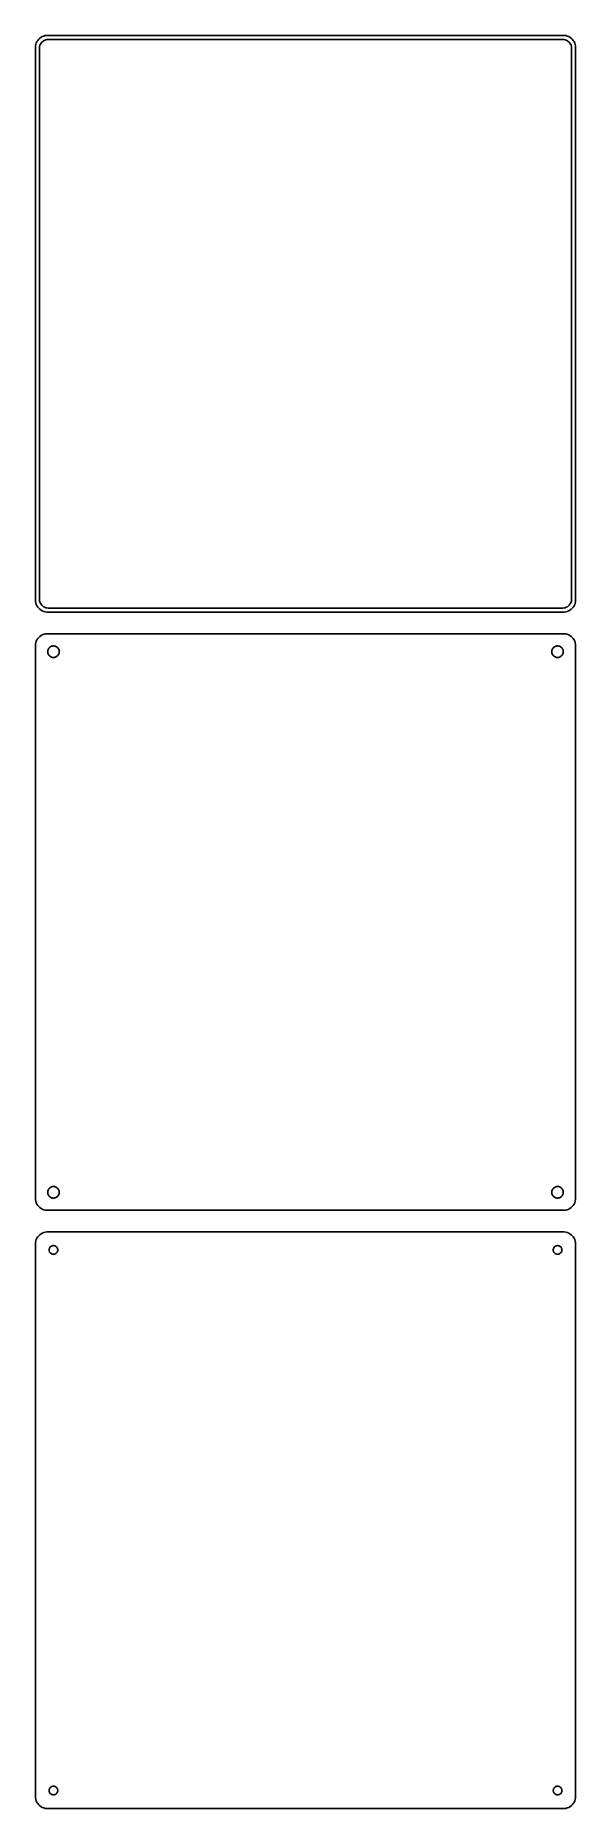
# Model space of a CAD drawing. Header units: metres. Extents: x -112 to 112, y 378 to 1116.
import ezdxf

# ---------------------------------------------------------------- set-up
doc = ezdxf.new("R2010")
doc.units = ezdxf.units.M

msp = doc.modelspace()

# ---------------------------------------------------------------- linework, layer by layer
for p, q in [((-111.145, 1114.42), (-111.545, 1113.94)), ((-110.687, 1114.85), (-111.145, 1114.42)), ((-110.179, 1115.22), (-110.687, 1114.85)), ((-109.629, 1115.52), (-110.179, 1115.22)), ((-109.045, 1115.76), (-109.629, 1115.52)), ((-108.437, 1115.91), (-109.045, 1115.76)), ((-107.814, 1115.99), (-108.437, 1115.91)), ((107.814, 1115.99), (-107.814, 1115.99)), ((-107.726, 1114.3), (-107.243, 1114.36)), ((-107.243, 1114.36), (107.243, 1114.36)), ((107.243, 1114.36), (107.726, 1114.3)), ((108.437, 1115.91), (107.814, 1115.99)), ((109.045, 1115.76), (108.437, 1115.91)), ((109.629, 1115.52), (109.045, 1115.76)), ((110.179, 1115.22), (109.629, 1115.52)), ((110.687, 1114.85), (110.179, 1115.22)), ((111.145, 1114.42), (110.687, 1114.85)), ((111.545, 1113.94), (111.145, 1114.42)), ((-112.461, 1111.63), (-112.5, 1111)), ((-112.5, 1111), (-112.5, 881)), ((-112.343, 1112.24), (-112.461, 1111.63)), ((-112.149, 1112.84), (-112.343, 1112.24)), ((-111.882, 1113.41), (-112.149, 1112.84)), ((-111.545, 1113.94), (-111.882, 1113.41)), ((-110.873, 1110.5), (-110.842, 1110.99)), ((-110.873, 881.5), (-110.873, 1110.5)), ((-110.842, 1110.99), (-110.751, 1111.46)), ((-110.751, 1111.46), (-110.601, 1111.93)), ((-110.601, 1111.93), (-110.394, 1112.37)), ((-110.394, 1112.37), (-110.133, 1112.78)), ((-110.133, 1112.78), (-109.823, 1113.15)), ((-109.823, 1113.15), (-109.469, 1113.48)), ((-109.469, 1113.48), (-109.075, 1113.77)), ((-109.075, 1113.77), (-108.649, 1114)), ((-108.649, 1114), (-108.197, 1114.18)), ((-108.197, 1114.18), (-107.726, 1114.3)), ((107.726, 1114.3), (108.197, 1114.18)), ((108.197, 1114.18), (108.649, 1114)), ((108.649, 1114), (109.075, 1113.77)), ((109.075, 1113.77), (109.469, 1113.48)), ((109.469, 1113.48), (109.823, 1113.15)), ((109.823, 1113.15), (110.133, 1112.78)), ((110.133, 1112.78), (110.394, 1112.37)), ((110.394, 1112.37), (110.601, 1111.93)), ((110.601, 1111.93), (110.751, 1111.46)), ((110.751, 1111.46), (110.842, 1110.99)), ((110.842, 1110.99), (110.873, 1110.5)), ((110.873, 1110.5), (110.873, 881.5)), ((111.882, 1113.41), (111.545, 1113.94)), ((112.149, 1112.84), (111.882, 1113.41)), ((112.343, 1112.24), (112.149, 1112.84)), ((112.461, 1111.63), (112.343, 1112.24)), ((112.5, 1111), (112.461, 1111.63)), ((112.5, 881), (112.5, 1111)), ((-112.5, 881), (-112.461, 880.373)), ((-112.461, 880.373), (-112.343, 879.757)), ((-112.343, 879.757), (-112.149, 879.159)), ((-112.149, 879.159), (-111.882, 878.591)), ((-111.882, 878.591), (-111.545, 878.061)), ((-110.842, 881.015), (-110.873, 881.5)), ((-110.751, 880.537), (-110.842, 881.015)), ((-110.601, 880.074), (-110.751, 880.537)), ((-110.394, 879.634), (-110.601, 880.074)), ((-110.133, 879.224), (-110.394, 879.634)), ((-109.823, 878.849), (-110.133, 879.224)), ((-109.469, 878.516), (-109.823, 878.849)), ((-109.075, 878.23), (-109.469, 878.516)), ((-108.649, 877.996), (-109.075, 878.23)), ((109.075, 878.23), (108.649, 877.996)), ((109.469, 878.516), (109.075, 878.23)), ((109.823, 878.849), (109.469, 878.516)), ((110.133, 879.224), (109.823, 878.849)), ((110.394, 879.634), (110.133, 879.224)), ((110.601, 880.074), (110.394, 879.634)), ((110.751, 880.537), (110.601, 880.074)), ((110.842, 881.015), (110.751, 880.537)), ((110.873, 881.5), (110.842, 881.015)), ((111.545, 878.061), (111.882, 878.591)), ((111.882, 878.591), (112.149, 879.159)), ((112.149, 879.159), (112.343, 879.757)), ((112.343, 879.757), (112.461, 880.373)), ((112.461, 880.373), (112.5, 881)), ((-111.545, 878.061), (-111.145, 877.577)), ((-111.145, 877.577), (-110.687, 877.147)), ((-110.687, 877.147), (-110.179, 876.778)), ((-110.179, 876.778), (-109.629, 876.476)), ((-109.629, 876.476), (-109.045, 876.245)), ((-109.045, 876.245), (-108.437, 876.089)), ((-108.197, 877.817), (-108.649, 877.996)), ((-108.437, 876.089), (-107.814, 876.01)), ((-107.726, 877.696), (-108.197, 877.817)), ((-107.814, 876.01), (107.814, 876.01)), ((-107.243, 877.635), (-107.726, 877.696)), ((107.243, 877.635), (-107.243, 877.635)), ((107.726, 877.696), (107.243, 877.635)), ((108.197, 877.817), (107.726, 877.696)), ((107.814, 876.01), (108.437, 876.089)), ((108.649, 877.996), (108.197, 877.817)), ((108.437, 876.089), (109.045, 876.245)), ((109.045, 876.245), (109.629, 876.476)), ((109.629, 876.476), (110.179, 876.778)), ((110.179, 876.778), (110.687, 877.147)), ((110.687, 877.147), (111.145, 877.577)), ((111.145, 877.577), (111.545, 878.061)), ((-112.149, 863.841), (-112.343, 863.243)), ((-111.882, 864.409), (-112.149, 863.841)), ((-111.545, 864.939), (-111.882, 864.409)), ((-111.145, 865.423), (-111.545, 864.939)), ((-110.687, 865.853), (-111.145, 865.423)), ((-110.179, 866.222), (-110.687, 865.853)), ((-109.629, 866.524), (-110.179, 866.222)), ((-109.045, 866.755), (-109.629, 866.524)), ((-108.437, 866.911), (-109.045, 866.755)), ((-107.814, 866.99), (-108.437, 866.911)), ((107.814, 866.99), (-107.814, 866.99)), ((108.437, 866.911), (107.814, 866.99)), ((109.045, 866.755), (108.437, 866.911)), ((109.629, 866.524), (109.045, 866.755)), ((110.179, 866.222), (109.629, 866.524)), ((110.687, 865.853), (110.179, 866.222)), ((111.145, 865.423), (110.687, 865.853)), ((111.545, 864.939), (111.145, 865.423)), ((111.882, 864.409), (111.545, 864.939)), ((112.149, 863.841), (111.882, 864.409)), ((112.343, 863.243), (112.149, 863.841)), ((-112.461, 862.627), (-112.5, 862)), ((-112.5, 862), (-112.5, 632)), ((-112.343, 863.243), (-112.461, 862.627)), ((-107.4, 859.5), (-107.381, 859.801)), ((-107.381, 859.199), (-107.4, 859.5)), ((-107.381, 859.801), (-107.325, 860.097)), ((-107.325, 858.903), (-107.381, 859.199)), ((-107.325, 860.097), (-107.231, 860.383)), ((-107.231, 858.617), (-107.325, 858.903)), ((-107.231, 860.383), (-107.103, 860.656)), ((-107.103, 858.344), (-107.231, 858.617)), ((-107.103, 860.656), (-106.942, 860.911)), ((-106.942, 858.089), (-107.103, 858.344)), ((-106.942, 860.911), (-106.75, 861.143)), ((-106.75, 857.857), (-106.942, 858.089)), ((-106.75, 861.143), (-106.53, 861.349)), ((-106.53, 857.651), (-106.75, 857.857)), ((-106.53, 861.349), (-106.286, 861.526)), ((-106.286, 857.474), (-106.53, 857.651)), ((-106.286, 861.526), (-106.022, 861.672)), ((-106.022, 857.328), (-106.286, 857.474)), ((-106.022, 861.672), (-105.742, 861.783)), ((-105.742, 857.217), (-106.022, 857.328)), ((-105.742, 861.783), (-105.45, 861.857)), ((-105.45, 857.143), (-105.742, 857.217)), ((-105.45, 861.857), (-105.151, 861.895)), ((-105.151, 857.105), (-105.45, 857.143)), ((-105.151, 861.895), (-104.849, 861.895)), ((-104.849, 857.105), (-105.151, 857.105)), ((-104.849, 861.895), (-104.55, 861.857)), ((-104.55, 857.143), (-104.849, 857.105)), ((-104.55, 861.857), (-104.258, 861.783)), ((-104.258, 857.217), (-104.55, 857.143)), ((-104.258, 861.783), (-103.978, 861.672)), ((-103.978, 857.328), (-104.258, 857.217)), ((-103.978, 861.672), (-103.714, 861.526)), ((-103.714, 857.474), (-103.978, 857.328)), ((-103.714, 861.526), (-103.47, 861.349)), ((-103.47, 857.651), (-103.714, 857.474)), ((-103.47, 861.349), (-103.25, 861.143)), ((-103.25, 857.857), (-103.47, 857.651)), ((-103.25, 861.143), (-103.058, 860.911)), ((-103.058, 858.089), (-103.25, 857.857)), ((-103.058, 860.911), (-102.897, 860.656)), ((-102.897, 858.344), (-103.058, 858.089)), ((-102.897, 860.656), (-102.769, 860.383)), ((-102.769, 858.617), (-102.897, 858.344)), ((-102.769, 860.383), (-102.675, 860.097)), ((-102.675, 858.903), (-102.769, 858.617)), ((-102.675, 860.097), (-102.619, 859.801)), ((-102.619, 859.199), (-102.675, 858.903)), ((-102.619, 859.801), (-102.6, 859.5)), ((-102.6, 859.5), (-102.619, 859.199)), ((102.6, 859.5), (102.619, 859.801)), ((102.619, 859.199), (102.6, 859.5)), ((102.619, 859.801), (102.675, 860.097)), ((102.675, 858.903), (102.619, 859.199)), ((102.675, 860.097), (102.769, 860.383)), ((102.769, 858.617), (102.675, 858.903)), ((102.769, 860.383), (102.897, 860.656)), ((102.897, 858.344), (102.769, 858.617)), ((102.897, 860.656), (103.058, 860.911)), ((103.058, 858.089), (102.897, 858.344)), ((103.058, 860.911), (103.25, 861.143)), ((103.25, 857.857), (103.058, 858.089)), ((103.25, 861.143), (103.47, 861.349)), ((103.47, 857.651), (103.25, 857.857)), ((103.47, 861.349), (103.714, 861.526)), ((103.714, 857.474), (103.47, 857.651)), ((103.714, 861.526), (103.978, 861.672)), ((103.978, 857.328), (103.714, 857.474)), ((103.978, 861.672), (104.258, 861.783)), ((104.258, 857.217), (103.978, 857.328)), ((104.258, 861.783), (104.55, 861.857)), ((104.55, 857.143), (104.258, 857.217)), ((104.55, 861.857), (104.849, 861.895)), ((104.849, 857.105), (104.55, 857.143)), ((104.849, 861.895), (105.151, 861.895)), ((105.151, 857.105), (104.849, 857.105)), ((105.151, 861.895), (105.45, 861.857)), ((105.45, 857.143), (105.151, 857.105)), ((105.45, 861.857), (105.742, 861.783)), ((105.742, 857.217), (105.45, 857.143)), ((105.742, 861.783), (106.022, 861.672)), ((106.022, 857.328), (105.742, 857.217)), ((106.022, 861.672), (106.286, 861.526)), ((106.286, 857.474), (106.022, 857.328)), ((106.286, 861.526), (106.53, 861.349)), ((106.53, 857.651), (106.286, 857.474)), ((106.53, 861.349), (106.75, 861.143)), ((106.75, 857.857), (106.53, 857.651)), ((106.75, 861.143), (106.942, 860.911)), ((106.942, 858.089), (106.75, 857.857)), ((106.942, 860.911), (107.103, 860.656)), ((107.103, 858.344), (106.942, 858.089)), ((107.103, 860.656), (107.231, 860.383)), ((107.231, 858.617), (107.103, 858.344)), ((107.231, 860.383), (107.325, 860.097)), ((107.325, 858.903), (107.231, 858.617)), ((107.325, 860.097), (107.381, 859.801)), ((107.381, 859.199), (107.325, 858.903)), ((107.381, 859.801), (107.4, 859.5)), ((107.4, 859.5), (107.381, 859.199)), ((112.461, 862.627), (112.343, 863.243)), ((112.5, 862), (112.461, 862.627)), ((112.5, 632), (112.5, 862)), ((-107.4, 634.5), (-107.381, 634.801)), ((-107.381, 634.801), (-107.325, 635.097)), ((-107.325, 635.097), (-107.231, 635.383)), ((-107.231, 635.383), (-107.103, 635.656)), ((-107.103, 635.656), (-106.942, 635.911)), ((-106.942, 635.911), (-106.75, 636.143)), ((-106.75, 636.143), (-106.53, 636.349)), ((-106.53, 636.349), (-106.286, 636.526)), ((-106.286, 636.526), (-106.022, 636.672)), ((-106.022, 636.672), (-105.742, 636.783)), ((-105.742, 636.783), (-105.45, 636.857)), ((-105.45, 636.857), (-105.151, 636.895)), ((-105.151, 636.895), (-104.849, 636.895)), ((-104.849, 636.895), (-104.55, 636.857)), ((-104.55, 636.857), (-104.258, 636.783)), ((-104.258, 636.783), (-103.978, 636.672)), ((-103.978, 636.672), (-103.714, 636.526)), ((-103.714, 636.526), (-103.47, 636.349)), ((-103.47, 636.349), (-103.25, 636.143)), ((-103.25, 636.143), (-103.058, 635.911)), ((-103.058, 635.911), (-102.897, 635.656)), ((-102.897, 635.656), (-102.769, 635.383)), ((-102.769, 635.383), (-102.675, 635.097)), ((-102.675, 635.097), (-102.619, 634.801)), ((-102.619, 634.801), (-102.6, 634.5)), ((102.6, 634.5), (102.619, 634.801)), ((102.619, 634.801), (102.675, 635.097)), ((102.675, 635.097), (102.769, 635.383)), ((102.769, 635.383), (102.897, 635.656)), ((102.897, 635.656), (103.058, 635.911)), ((103.058, 635.911), (103.25, 636.143)), ((103.25, 636.143), (103.47, 636.349)), ((103.47, 636.349), (103.714, 636.526)), ((103.714, 636.526), (103.978, 636.672)), ((103.978, 636.672), (104.258, 636.783)), ((104.258, 636.783), (104.55, 636.857)), ((104.55, 636.857), (104.849, 636.895)), ((104.849, 636.895), (105.151, 636.895)), ((105.151, 636.895), (105.45, 636.857)), ((105.45, 636.857), (105.742, 636.783)), ((105.742, 636.783), (106.022, 636.672)), ((106.022, 636.672), (106.286, 636.526)), ((106.286, 636.526), (106.53, 636.349)), ((106.53, 636.349), (106.75, 636.143)), ((106.75, 636.143), (106.942, 635.911)), ((106.942, 635.911), (107.103, 635.656)), ((107.103, 635.656), (107.231, 635.383)), ((107.231, 635.383), (107.325, 635.097)), ((107.325, 635.097), (107.381, 634.801)), ((107.381, 634.801), (107.4, 634.5)), ((-112.5, 632), (-112.461, 631.373)), ((-112.461, 631.373), (-112.343, 630.757)), ((-112.343, 630.757), (-112.149, 630.159)), ((-112.149, 630.159), (-111.882, 629.591)), ((-111.882, 629.591), (-111.545, 629.061)), ((-111.545, 629.061), (-111.145, 628.577)), ((-111.145, 628.577), (-110.687, 628.147)), ((-110.687, 628.147), (-110.179, 627.778)), ((-110.179, 627.778), (-109.629, 627.476)), ((-109.629, 627.476), (-109.045, 627.245)), ((-107.381, 634.199), (-107.4, 634.5)), ((-107.325, 633.903), (-107.381, 634.199)), ((-107.231, 633.617), (-107.325, 633.903)), ((-107.103, 633.344), (-107.231, 633.617)), ((-106.942, 633.089), (-107.103, 633.344)), ((-106.75, 632.857), (-106.942, 633.089)), ((-106.53, 632.651), (-106.75, 632.857)), ((-106.286, 632.474), (-106.53, 632.651)), ((-106.022, 632.328), (-106.286, 632.474)), ((-105.742, 632.217), (-106.022, 632.328)), ((-105.45, 632.143), (-105.742, 632.217)), ((-105.151, 632.105), (-105.45, 632.143)), ((-104.849, 632.105), (-105.151, 632.105)), ((-104.55, 632.143), (-104.849, 632.105)), ((-104.258, 632.217), (-104.55, 632.143)), ((-103.978, 632.328), (-104.258, 632.217)), ((-103.714, 632.474), (-103.978, 632.328)), ((-103.47, 632.651), (-103.714, 632.474)), ((-103.25, 632.857), (-103.47, 632.651)), ((-103.058, 633.089), (-103.25, 632.857)), ((-102.897, 633.344), (-103.058, 633.089)), ((-102.769, 633.617), (-102.897, 633.344)), ((-102.675, 633.903), (-102.769, 633.617)), ((-102.619, 634.199), (-102.675, 633.903)), ((-102.6, 634.5), (-102.619, 634.199)), ((102.619, 634.199), (102.6, 634.5)), ((102.675, 633.903), (102.619, 634.199)), ((102.769, 633.617), (102.675, 633.903)), ((102.897, 633.344), (102.769, 633.617)), ((103.058, 633.089), (102.897, 633.344)), ((103.25, 632.857), (103.058, 633.089)), ((103.47, 632.651), (103.25, 632.857)), ((103.714, 632.474), (103.47, 632.651)), ((103.978, 632.328), (103.714, 632.474)), ((104.258, 632.217), (103.978, 632.328)), ((104.55, 632.143), (104.258, 632.217)), ((104.849, 632.105), (104.55, 632.143)), ((105.151, 632.105), (104.849, 632.105)), ((105.45, 632.143), (105.151, 632.105)), ((105.742, 632.217), (105.45, 632.143)), ((106.022, 632.328), (105.742, 632.217)), ((106.286, 632.474), (106.022, 632.328)), ((106.53, 632.651), (106.286, 632.474)), ((106.75, 632.857), (106.53, 632.651)), ((106.942, 633.089), (106.75, 632.857)), ((107.103, 633.344), (106.942, 633.089)), ((107.231, 633.617), (107.103, 633.344)), ((107.325, 633.903), (107.231, 633.617)), ((107.381, 634.199), (107.325, 633.903)), ((107.4, 634.5), (107.381, 634.199)), ((109.045, 627.245), (109.629, 627.476)), ((109.629, 627.476), (110.179, 627.778)), ((110.179, 627.778), (110.687, 628.147)), ((110.687, 628.147), (111.145, 628.577)), ((111.145, 628.577), (111.545, 629.061)), ((111.545, 629.061), (111.882, 629.591)), ((111.882, 629.591), (112.149, 630.159)), ((112.149, 630.159), (112.343, 630.757)), ((112.343, 630.757), (112.461, 631.373)), ((112.461, 631.373), (112.5, 632)), ((-109.045, 627.245), (-108.437, 627.089)), ((-108.437, 627.089), (-107.814, 627.01)), ((-107.814, 627.01), (107.814, 627.01)), ((107.814, 627.01), (108.437, 627.089)), ((108.437, 627.089), (109.045, 627.245)), ((-112.461, 613.627), (-112.5, 613)), ((-112.5, 613), (-112.5, 383)), ((-112.343, 614.243), (-112.461, 613.627)), ((-112.149, 614.841), (-112.343, 614.243)), ((-111.882, 615.409), (-112.149, 614.841)), ((-111.545, 615.939), (-111.882, 615.409)), ((-111.145, 616.423), (-111.545, 615.939)), ((-110.687, 616.853), (-111.145, 616.423)), ((-110.179, 617.222), (-110.687, 616.853)), ((-109.629, 617.524), (-110.179, 617.222)), ((-109.045, 617.755), (-109.629, 617.524)), ((-108.437, 617.911), (-109.045, 617.755)), ((-107.814, 617.99), (-108.437, 617.911)), ((107.814, 617.99), (-107.814, 617.99)), ((108.437, 617.911), (107.814, 617.99)), ((109.045, 617.755), (108.437, 617.911)), ((109.629, 617.524), (109.045, 617.755)), ((110.179, 617.222), (109.629, 617.524)), ((110.687, 616.853), (110.179, 617.222)), ((111.145, 616.423), (110.687, 616.853)), ((111.545, 615.939), (111.145, 616.423)), ((111.882, 615.409), (111.545, 615.939)), ((112.149, 614.841), (111.882, 615.409)), ((112.343, 614.243), (112.149, 614.841)), ((112.461, 613.627), (112.343, 614.243)), ((112.5, 613), (112.461, 613.627)), ((112.5, 383), (112.5, 613)), ((-106.8, 610.5), (-106.786, 610.726)), ((-106.786, 610.274), (-106.8, 610.5)), ((-106.786, 610.726), (-106.743, 610.948)), ((-106.743, 610.052), (-106.786, 610.274)), ((-106.743, 610.948), (-106.674, 611.163)), ((-106.674, 609.837), (-106.743, 610.052)), ((-106.674, 611.163), (-106.577, 611.367)), ((-106.577, 609.633), (-106.674, 609.837)), ((-106.577, 611.367), (-106.456, 611.558)), ((-106.456, 609.442), (-106.577, 609.633)), ((-106.456, 611.558), (-106.312, 611.732)), ((-106.312, 609.268), (-106.456, 609.442)), ((-106.312, 611.732), (-106.147, 611.887)), ((-106.147, 609.113), (-106.312, 609.268)), ((-106.147, 611.887), (-105.964, 612.02)), ((-105.964, 608.98), (-106.147, 609.113)), ((-105.964, 612.02), (-105.766, 612.129)), ((-105.766, 608.871), (-105.964, 608.98)), ((-105.766, 612.129), (-105.556, 612.212)), ((-105.556, 608.788), (-105.766, 608.871)), ((-105.556, 612.212), (-105.337, 612.268)), ((-105.337, 608.732), (-105.556, 608.788)), ((-105.337, 612.268), (-105.113, 612.296)), ((-105.113, 608.704), (-105.337, 608.732)), ((-105.113, 612.296), (-104.887, 612.296)), ((-104.887, 608.704), (-105.113, 608.704)), ((-104.887, 612.296), (-104.663, 612.268)), ((-104.663, 608.732), (-104.887, 608.704)), ((-104.663, 612.268), (-104.444, 612.212)), ((-104.444, 608.788), (-104.663, 608.732)), ((-104.444, 612.212), (-104.234, 612.129)), ((-104.234, 608.871), (-104.444, 608.788)), ((-104.234, 612.129), (-104.036, 612.02)), ((-104.036, 608.98), (-104.234, 608.871)), ((-104.036, 612.02), (-103.853, 611.887)), ((-103.853, 609.113), (-104.036, 608.98)), ((-103.853, 611.887), (-103.688, 611.732)), ((-103.688, 609.268), (-103.853, 609.113)), ((-103.688, 611.732), (-103.544, 611.558)), ((-103.544, 609.442), (-103.688, 609.268)), ((-103.544, 611.558), (-103.423, 611.367)), ((-103.423, 609.633), (-103.544, 609.442)), ((-103.423, 611.367), (-103.326, 611.163)), ((-103.326, 609.837), (-103.423, 609.633)), ((-103.326, 611.163), (-103.257, 610.948)), ((-103.257, 610.052), (-103.326, 609.837)), ((-103.257, 610.948), (-103.214, 610.726)), ((-103.214, 610.274), (-103.257, 610.052)), ((-103.214, 610.726), (-103.2, 610.5)), ((-103.2, 610.5), (-103.214, 610.274)), ((103.2, 610.5), (103.214, 610.726)), ((103.214, 610.274), (103.2, 610.5)), ((103.214, 610.726), (103.257, 610.948)), ((103.257, 610.052), (103.214, 610.274)), ((103.257, 610.948), (103.326, 611.163)), ((103.326, 609.837), (103.257, 610.052)), ((103.326, 611.163), (103.423, 611.367)), ((103.423, 609.633), (103.326, 609.837)), ((103.423, 611.367), (103.544, 611.558)), ((103.544, 609.442), (103.423, 609.633)), ((103.544, 611.558), (103.688, 611.732)), ((103.688, 609.268), (103.544, 609.442)), ((103.688, 611.732), (103.853, 611.887)), ((103.853, 609.113), (103.688, 609.268)), ((103.853, 611.887), (104.036, 612.02)), ((104.036, 608.98), (103.853, 609.113)), ((104.036, 612.02), (104.234, 612.129)), ((104.234, 608.871), (104.036, 608.98)), ((104.234, 612.129), (104.444, 612.212)), ((104.444, 608.788), (104.234, 608.871)), ((104.444, 612.212), (104.663, 612.268)), ((104.663, 608.732), (104.444, 608.788)), ((104.663, 612.268), (104.887, 612.296)), ((104.887, 608.704), (104.663, 608.732)), ((104.887, 612.296), (105.113, 612.296)), ((105.113, 608.704), (104.887, 608.704)), ((105.113, 612.296), (105.337, 612.268)), ((105.337, 608.732), (105.113, 608.704)), ((105.337, 612.268), (105.556, 612.212)), ((105.556, 608.788), (105.337, 608.732)), ((105.556, 612.212), (105.766, 612.129)), ((105.766, 608.871), (105.556, 608.788)), ((105.766, 612.129), (105.964, 612.02)), ((105.964, 608.98), (105.766, 608.871)), ((105.964, 612.02), (106.147, 611.887)), ((106.147, 609.113), (105.964, 608.98)), ((106.147, 611.887), (106.312, 611.732)), ((106.312, 609.268), (106.147, 609.113)), ((106.312, 611.732), (106.456, 611.558)), ((106.456, 609.442), (106.312, 609.268)), ((106.456, 611.558), (106.577, 611.367)), ((106.577, 609.633), (106.456, 609.442)), ((106.577, 611.367), (106.674, 611.163)), ((106.674, 609.837), (106.577, 609.633)), ((106.674, 611.163), (106.743, 610.948)), ((106.743, 610.052), (106.674, 609.837)), ((106.743, 610.948), (106.786, 610.726)), ((106.786, 610.274), (106.743, 610.052)), ((106.786, 610.726), (106.8, 610.5)), ((106.8, 610.5), (106.786, 610.274)), ((-106.8, 385.5), (-106.786, 385.726)), ((-106.786, 385.274), (-106.8, 385.5)), ((-106.786, 385.726), (-106.743, 385.948)), ((-106.743, 385.052), (-106.786, 385.274)), ((-106.743, 385.948), (-106.674, 386.163)), ((-106.674, 384.837), (-106.743, 385.052)), ((-106.674, 386.163), (-106.577, 386.367)), ((-106.577, 384.633), (-106.674, 384.837)), ((-106.577, 386.367), (-106.456, 386.558)), ((-106.456, 384.442), (-106.577, 384.633)), ((-106.456, 386.558), (-106.312, 386.732)), ((-106.312, 384.268), (-106.456, 384.442)), ((-106.312, 386.732), (-106.147, 386.887)), ((-106.147, 384.113), (-106.312, 384.268)), ((-106.147, 386.887), (-105.964, 387.02)), ((-105.964, 383.98), (-106.147, 384.113)), ((-105.964, 387.02), (-105.766, 387.129)), ((-105.766, 383.871), (-105.964, 383.98)), ((-105.766, 387.129), (-105.556, 387.212)), ((-105.556, 383.788), (-105.766, 383.871)), ((-105.556, 387.212), (-105.337, 387.268)), ((-105.337, 383.732), (-105.556, 383.788)), ((-105.337, 387.268), (-105.113, 387.296)), ((-105.113, 387.296), (-104.887, 387.296)), ((-104.887, 387.296), (-104.663, 387.268)), ((-104.663, 387.268), (-104.444, 387.212)), ((-104.444, 383.788), (-104.663, 383.732)), ((-104.444, 387.212), (-104.234, 387.129)), ((-104.234, 383.871), (-104.444, 383.788)), ((-104.234, 387.129), (-104.036, 387.02)), ((-104.036, 383.98), (-104.234, 383.871)), ((-104.036, 387.02), (-103.853, 386.887)), ((-103.853, 384.113), (-104.036, 383.98)), ((-103.853, 386.887), (-103.688, 386.732)), ((-103.688, 384.268), (-103.853, 384.113)), ((-103.688, 386.732), (-103.544, 386.558)), ((-103.544, 384.442), (-103.688, 384.268)), ((-103.544, 386.558), (-103.423, 386.367)), ((-103.423, 384.633), (-103.544, 384.442)), ((-103.423, 386.367), (-103.326, 386.163)), ((-103.326, 384.837), (-103.423, 384.633)), ((-103.326, 386.163), (-103.257, 385.948)), ((-103.257, 385.052), (-103.326, 384.837)), ((-103.257, 385.948), (-103.214, 385.726)), ((-103.214, 385.274), (-103.257, 385.052)), ((-103.214, 385.726), (-103.2, 385.5)), ((-103.2, 385.5), (-103.214, 385.274)), ((103.2, 385.5), (103.214, 385.726)), ((103.214, 385.274), (103.2, 385.5)), ((103.214, 385.726), (103.257, 385.948)), ((103.257, 385.052), (103.214, 385.274)), ((103.257, 385.948), (103.326, 386.163)), ((103.326, 384.837), (103.257, 385.052)), ((103.326, 386.163), (103.423, 386.367)), ((103.423, 384.633), (103.326, 384.837)), ((103.423, 386.367), (103.544, 386.558)), ((103.544, 384.442), (103.423, 384.633)), ((103.544, 386.558), (103.688, 386.732)), ((103.688, 384.268), (103.544, 384.442)), ((103.688, 386.732), (103.853, 386.887)), ((103.853, 384.113), (103.688, 384.268)), ((103.853, 386.887), (104.036, 387.02)), ((104.036, 383.98), (103.853, 384.113)), ((104.036, 387.02), (104.234, 387.129)), ((104.234, 383.871), (104.036, 383.98)), ((104.234, 387.129), (104.444, 387.212)), ((104.444, 383.788), (104.234, 383.871)), ((104.444, 387.212), (104.663, 387.268)), ((104.663, 383.732), (104.444, 383.788)), ((104.663, 387.268), (104.887, 387.296)), ((104.887, 387.296), (105.113, 387.296)), ((105.113, 387.296), (105.337, 387.268)), ((105.337, 387.268), (105.556, 387.212)), ((105.556, 383.788), (105.337, 383.732)), ((105.556, 387.212), (105.766, 387.129)), ((105.766, 383.871), (105.556, 383.788)), ((105.766, 387.129), (105.964, 387.02)), ((105.964, 383.98), (105.766, 383.871)), ((105.964, 387.02), (106.147, 386.887)), ((106.147, 384.113), (105.964, 383.98)), ((106.147, 386.887), (106.312, 386.732)), ((106.312, 384.268), (106.147, 384.113)), ((106.312, 386.732), (106.456, 386.558)), ((106.456, 384.442), (106.312, 384.268)), ((106.456, 386.558), (106.577, 386.367)), ((106.577, 384.633), (106.456, 384.442)), ((106.577, 386.367), (106.674, 386.163)), ((106.674, 384.837), (106.577, 384.633)), ((106.674, 386.163), (106.743, 385.948)), ((106.743, 385.052), (106.674, 384.837)), ((106.743, 385.948), (106.786, 385.726)), ((106.786, 385.274), (106.743, 385.052)), ((106.786, 385.726), (106.8, 385.5)), ((106.8, 385.5), (106.786, 385.274)), ((-112.5, 383), (-112.461, 382.373)), ((-112.461, 382.373), (-112.343, 381.757)), ((-112.343, 381.757), (-112.149, 381.159)), ((-112.149, 381.159), (-111.882, 380.591)), ((-111.882, 380.591), (-111.545, 380.061)), ((-111.545, 380.061), (-111.145, 379.577)), ((-111.145, 379.577), (-110.687, 379.147)), ((-110.687, 379.147), (-110.179, 378.778)), ((-110.179, 378.778), (-109.629, 378.476)), ((-109.629, 378.476), (-109.045, 378.245)), ((-109.045, 378.245), (-108.437, 378.089)), ((-108.437, 378.089), (-107.814, 378.01)), ((-107.814, 378.01), (107.814, 378.01)), ((-105.113, 383.704), (-105.337, 383.732)), ((-104.887, 383.704), (-105.113, 383.704)), ((-104.663, 383.732), (-104.887, 383.704)), ((104.887, 383.704), (104.663, 383.732)), ((105.113, 383.704), (104.887, 383.704)), ((105.337, 383.732), (105.113, 383.704)), ((107.814, 378.01), (108.437, 378.089)), ((108.437, 378.089), (109.045, 378.245)), ((109.045, 378.245), (109.629, 378.476)), ((109.629, 378.476), (110.179, 378.778)), ((110.179, 378.778), (110.687, 379.147)), ((110.687, 379.147), (111.145, 379.577)), ((111.145, 379.577), (111.545, 380.061)), ((111.545, 380.061), (111.882, 380.591)), ((111.882, 380.591), (112.149, 381.159)), ((112.149, 381.159), (112.343, 381.757)), ((112.343, 381.757), (112.461, 382.373)), ((112.461, 382.373), (112.5, 383))]:
    msp.add_line(p, q)

doc.saveas('drawing.dxf')
